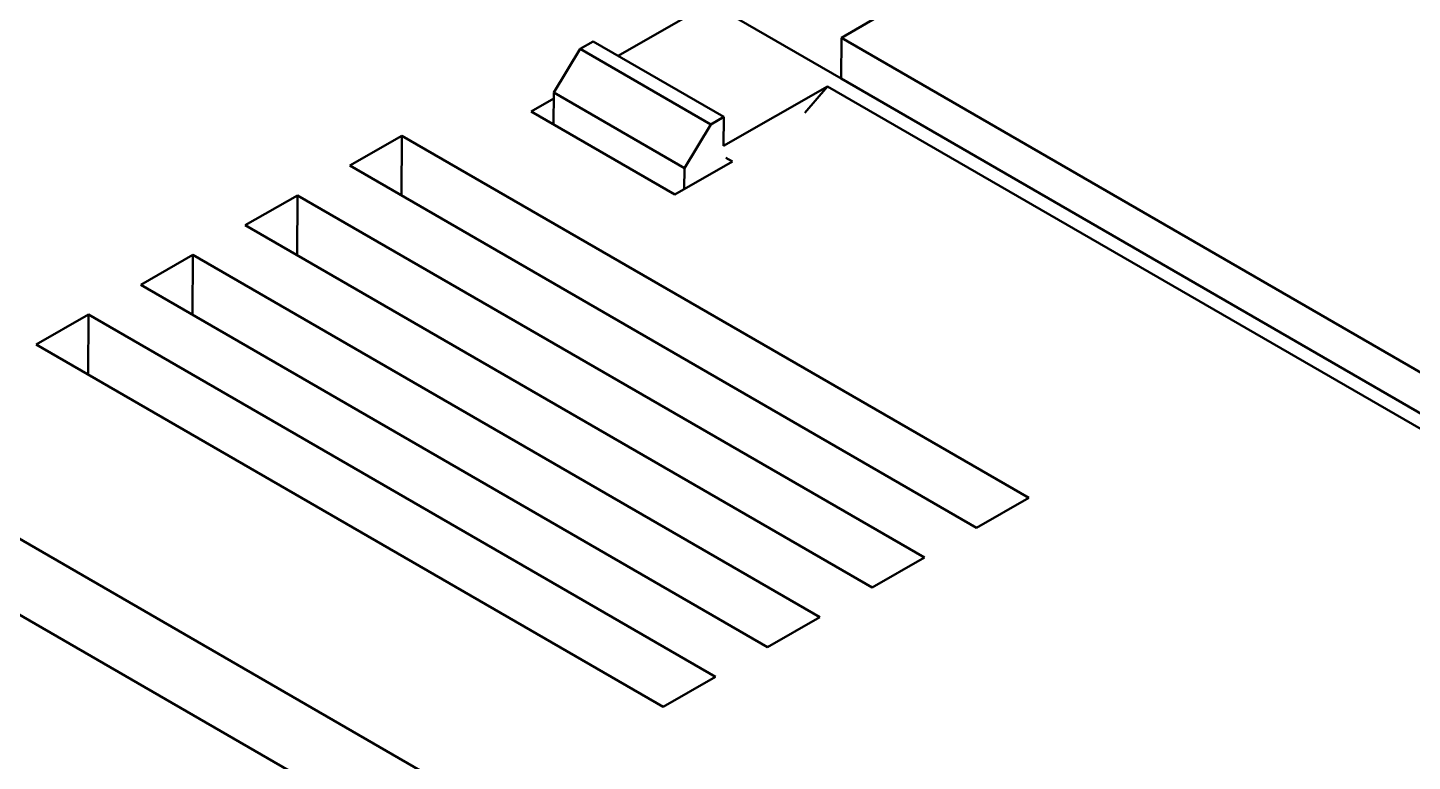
# Model space of a CAD drawing. Header units: millimetres. Extents: x -32 to 1257, y -135 to 348.
# Drawn here: x 313.01 to 343, y 288.04 to 303.91 of the extents above; entities that cross this region are included whole.
import ezdxf

# ---------------------------------------------------------------- set-up
doc = ezdxf.new("R2010")
doc.units = ezdxf.units.MM
doc.layers.add('외형선(ISO)', color=7, linetype='Continuous', lineweight=50)

msp = doc.modelspace()

# ---------------------------------------------------------------- linework, layer by layer
at = {"layer": '외형선(ISO)'}
for p, q in [((327.80135, 304.44061), (330.62977, 302.80761)), ((327.50793, 304.27323), (325.79966, 303.29875)), ((331.398, 304.12768), (330.63434, 303.69205)), ((324.40729, 302.50448), (324.97618, 303.44955)), ((325.25902, 303.61089), (324.97618, 303.44955)), ((324.97618, 303.44955), (327.80461, 301.81655)), ((325.25902, 303.61089), (328.08745, 301.9779)), ((330.63434, 303.69205), (330.62977, 302.80761)), ((390.37072, 269.20323), (330.63434, 303.69205)), ((330.33636, 302.64024), (328.08423, 301.35552)), ((330.33636, 302.64024), (329.8441, 302.07067)), ((390.07274, 268.15142), (330.33636, 302.64024)), ((330.62977, 302.80761), (390.36615, 268.3188)), ((323.91789, 302.09887), (324.40664, 302.37767)), ((324.40729, 302.50448), (324.40375, 301.81835)), ((327.23572, 300.87149), (324.40729, 302.50448)), ((327.02916, 300.30257), (323.91789, 302.09887)), ((327.80461, 301.81655), (328.08745, 301.9779)), ((328.08745, 301.9779), (328.08423, 301.35552)), ((327.80461, 301.81655), (327.23572, 300.87149)), ((319.98643, 300.92751), (321.11778, 301.57288)), ((321.11778, 301.57288), (321.1111, 300.27818)), ((321.11778, 301.57288), (334.69423, 293.73452)), ((328.13222, 301.09414), (328.27364, 301.01249)), ((333.56288, 293.08914), (319.98643, 300.92751)), ((328.27364, 301.01249), (327.02916, 300.30257)), ((327.23339, 300.41908), (327.23572, 300.87149)), ((317.72373, 299.63676), (318.85508, 300.28213)), ((318.85508, 300.28213), (318.84839, 298.98743)), ((318.85508, 300.28213), (332.43153, 292.44377)), ((331.30018, 291.79839), (317.72373, 299.63676)), ((301.99782, 299.10676), (391.14984, 247.63481)), ((315.46103, 298.34601), (316.59238, 298.99138)), ((316.59238, 298.99138), (316.58569, 297.69668)), ((316.59238, 298.99138), (330.16883, 291.15301)), ((329.03748, 290.50764), (315.46103, 298.34601)), ((313.19832, 297.05525), (314.32967, 297.70063)), ((314.32967, 297.70063), (314.32299, 296.40593)), ((314.32967, 297.70063), (327.90613, 289.86226)), ((326.77477, 289.21689), (313.19832, 297.05525)), ((305.38348, 295.50932), (390.29286, 246.48687)), ((334.69423, 293.73452), (333.56288, 293.08914)), ((332.43153, 292.44377), (331.30018, 291.79839)), ((330.16883, 291.15301), (329.03748, 290.50764)), ((327.90613, 289.86226), (326.77477, 289.21689))]:
    msp.add_line(p, q, dxfattribs=at)

doc.saveas('drawing.dxf')
